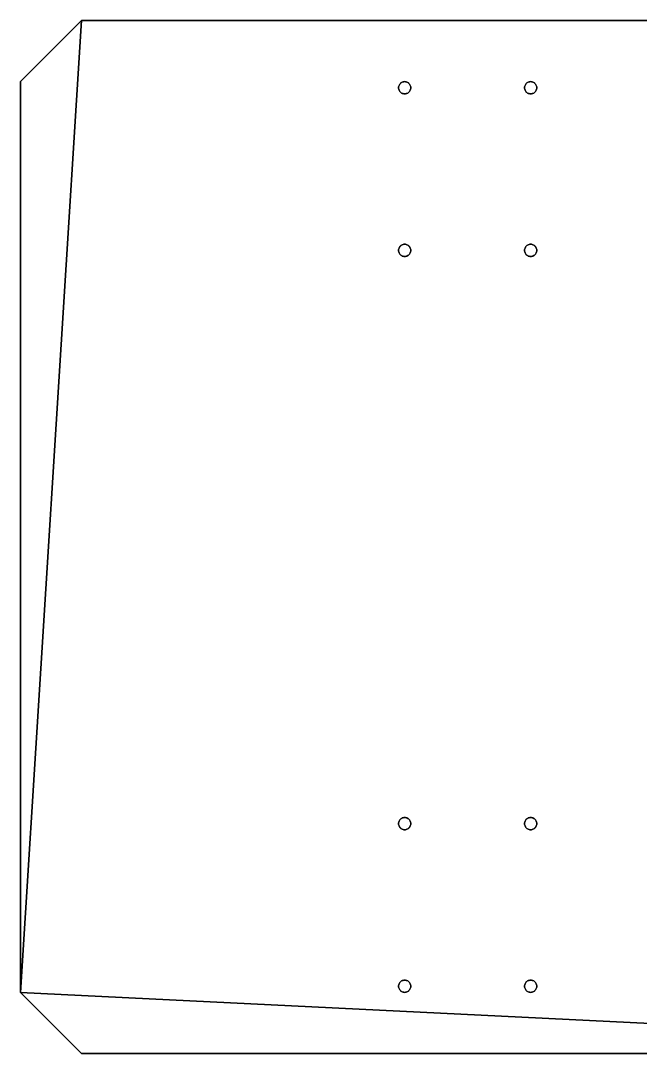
# Model space of a CAD drawing. Header units: millimetres. Extents: x 0 to 305, y 0 to 254.
# Drawn here: x 0 to 152.5, y 0 to 254 of the extents above; entities that cross this region are included whole.
import ezdxf

# ---------------------------------------------------------------- set-up
doc = ezdxf.new("R2010")
doc.units = ezdxf.units.MM
doc.layers.add('BASE_PLATE', color=7, linetype='CONTINUOUS')

msp = doc.modelspace()

# ---------------------------------------------------------------- linework, layer by layer
at = {"layer": 'BASE_PLATE'}
for points in [[(15, 254, 6), (0, 239, 6), (0, 15, 6)], [(15, 254), (0, 15), (0, 239)], [(15, 254), (0, 239), (0, 239, 6)], [(15, 254), (0, 239, 6), (15, 254, 6)], [(305, 254), (15, 254), (15, 254, 6)], [(305, 254), (15, 254, 6), (305, 254, 6)], [(0, 239), (0, 15), (0, 15, 6)], [(0, 239), (0, 15, 6), (0, 239, 6)], [(93.5869, 238.69), (93.75, 238.799), (93.75, 238.799, 6)], [(93.5869, 238.69), (93.75, 238.799, 6), (93.5869, 238.69, 6)], [(93.75, 238.799), (93.926, 238.8858), (93.926, 238.8858, 6)], [(93.75, 238.799), (93.926, 238.8858, 6), (93.75, 238.799, 6)], [(93.926, 238.8858), (94.1118, 238.9489), (94.1118, 238.9489, 6)], [(93.926, 238.8858), (94.1118, 238.9489, 6), (93.926, 238.8858, 6)], [(94.1118, 238.9489), (94.3042, 238.9872), (94.3042, 238.9872, 6)], [(94.1118, 238.9489), (94.3042, 238.9872, 6), (94.1118, 238.9489, 6)], [(94.3042, 238.9872), (94.5, 239), (94.5, 239, 6)], [(94.3042, 238.9872), (94.5, 239, 6), (94.3042, 238.9872, 6)], [(94.5, 239), (94.6958, 238.9872), (94.6958, 238.9872, 6)], [(94.5, 239), (94.6958, 238.9872, 6), (94.5, 239, 6)], [(94.6958, 238.9872), (94.8882, 238.9489), (94.8882, 238.9489, 6)], [(94.6958, 238.9872), (94.8882, 238.9489, 6), (94.6958, 238.9872, 6)], [(94.8882, 238.9489), (95.074, 238.8858), (95.074, 238.8858, 6)], [(94.8882, 238.9489), (95.074, 238.8858, 6), (94.8882, 238.9489, 6)], [(95.074, 238.8858), (95.25, 238.799), (95.25, 238.799, 6)], [(95.074, 238.8858), (95.25, 238.799, 6), (95.074, 238.8858, 6)], [(95.25, 238.799), (95.4131, 238.69), (95.4131, 238.69, 6)], [(95.25, 238.799), (95.4131, 238.69, 6), (95.25, 238.799, 6)], [(124.5869, 238.69), (124.75, 238.799), (124.75, 238.799, 6)], [(124.5869, 238.69), (124.75, 238.799, 6), (124.5869, 238.69, 6)], [(124.75, 238.799), (124.926, 238.8858), (124.926, 238.8858, 6)], [(124.75, 238.799), (124.926, 238.8858, 6), (124.75, 238.799, 6)], [(124.926, 238.8858), (125.1118, 238.9489), (125.1118, 238.9489, 6)], [(124.926, 238.8858), (125.1118, 238.9489, 6), (124.926, 238.8858, 6)], [(125.1118, 238.9489), (125.3042, 238.9872), (125.3042, 238.9872, 6)], [(125.1118, 238.9489), (125.3042, 238.9872, 6), (125.1118, 238.9489, 6)], [(125.3042, 238.9872), (125.5, 239), (125.5, 239, 6)], [(125.3042, 238.9872), (125.5, 239, 6), (125.3042, 238.9872, 6)], [(125.5, 239), (125.6958, 238.9872), (125.6958, 238.9872, 6)], [(125.5, 239), (125.6958, 238.9872, 6), (125.5, 239, 6)], [(125.6958, 238.9872), (125.8882, 238.9489), (125.8882, 238.9489, 6)], [(125.6958, 238.9872), (125.8882, 238.9489, 6), (125.6958, 238.9872, 6)], [(125.8882, 238.9489), (126.074, 238.8858), (126.074, 238.8858, 6)], [(125.8882, 238.9489), (126.074, 238.8858, 6), (125.8882, 238.9489, 6)], [(126.074, 238.8858), (126.25, 238.799), (126.25, 238.799, 6)], [(126.074, 238.8858), (126.25, 238.799, 6), (126.074, 238.8858, 6)], [(126.25, 238.799), (126.4131, 238.69), (126.4131, 238.69, 6)], [(126.25, 238.799), (126.4131, 238.69, 6), (126.25, 238.799, 6)], [(93, 237.5), (93.0128, 237.6958), (93.0128, 237.6958, 6)], [(93, 237.5), (93.0128, 237.6958, 6), (93, 237.5, 6)], [(93.0128, 237.3042), (93, 237.5), (93, 237.5, 6)], [(93.0128, 237.3042), (93, 237.5, 6), (93.0128, 237.3042, 6)], [(93.0128, 237.6958), (93.0511, 237.8882), (93.0511, 237.8882, 6)], [(93.0128, 237.6958), (93.0511, 237.8882, 6), (93.0128, 237.6958, 6)], [(93.0511, 237.1118), (93.0128, 237.3042), (93.0128, 237.3042, 6)], [(93.0511, 237.1118), (93.0128, 237.3042, 6), (93.0511, 237.1118, 6)], [(93.0511, 237.8882), (93.1142, 238.074), (93.1142, 238.074, 6)], [(93.0511, 237.8882), (93.1142, 238.074, 6), (93.0511, 237.8882, 6)], [(93.1142, 236.926), (93.0511, 237.1118), (93.0511, 237.1118, 6)], [(93.1142, 236.926), (93.0511, 237.1118, 6), (93.1142, 236.926, 6)], [(93.1142, 238.074), (93.201, 238.25), (93.201, 238.25, 6)], [(93.1142, 238.074), (93.201, 238.25, 6), (93.1142, 238.074, 6)], [(93.201, 236.75), (93.1142, 236.926), (93.1142, 236.926, 6)], [(93.201, 236.75), (93.1142, 236.926, 6), (93.201, 236.75, 6)], [(93.201, 238.25), (93.31, 238.4131), (93.31, 238.4131, 6)], [(93.201, 238.25), (93.31, 238.4131, 6), (93.201, 238.25, 6)], [(93.31, 236.5869), (93.201, 236.75), (93.201, 236.75, 6)], [(93.31, 236.5869), (93.201, 236.75, 6), (93.31, 236.5869, 6)], [(93.31, 238.4131), (93.4393, 238.5607), (93.4393, 238.5607, 6)], [(93.31, 238.4131), (93.4393, 238.5607, 6), (93.31, 238.4131, 6)], [(93.4393, 236.4393), (93.31, 236.5869), (93.31, 236.5869, 6)], [(93.4393, 236.4393), (93.31, 236.5869, 6), (93.4393, 236.4393, 6)], [(93.4393, 238.5607), (93.5869, 238.69), (93.5869, 238.69, 6)], [(93.4393, 238.5607), (93.5869, 238.69, 6), (93.4393, 238.5607, 6)], [(93.5869, 236.31), (93.4393, 236.4393), (93.4393, 236.4393, 6)], [(93.5869, 236.31), (93.4393, 236.4393, 6), (93.5869, 236.31, 6)], [(93.75, 236.201), (93.5869, 236.31), (93.5869, 236.31, 6)], [(93.75, 236.201), (93.5869, 236.31, 6), (93.75, 236.201, 6)], [(95.4131, 236.31), (95.25, 236.201), (95.25, 236.201, 6)], [(95.4131, 236.31), (95.25, 236.201, 6), (95.4131, 236.31, 6)], [(95.4131, 238.69), (95.5607, 238.5607), (95.5607, 238.5607, 6)], [(95.4131, 238.69), (95.5607, 238.5607, 6), (95.4131, 238.69, 6)], [(95.5607, 236.4393), (95.4131, 236.31), (95.4131, 236.31, 6)], [(95.5607, 236.4393), (95.4131, 236.31, 6), (95.5607, 236.4393, 6)], [(95.5607, 238.5607), (95.69, 238.4131), (95.69, 238.4131, 6)], [(95.5607, 238.5607), (95.69, 238.4131, 6), (95.5607, 238.5607, 6)], [(95.69, 236.5869), (95.5607, 236.4393), (95.5607, 236.4393, 6)], [(95.69, 236.5869), (95.5607, 236.4393, 6), (95.69, 236.5869, 6)], [(95.69, 238.4131), (95.799, 238.25), (95.799, 238.25, 6)], [(95.69, 238.4131), (95.799, 238.25, 6), (95.69, 238.4131, 6)], [(95.799, 236.75), (95.69, 236.5869), (95.69, 236.5869, 6)], [(95.799, 236.75), (95.69, 236.5869, 6), (95.799, 236.75, 6)], [(95.799, 238.25), (95.8858, 238.074), (95.8858, 238.074, 6)], [(95.799, 238.25), (95.8858, 238.074, 6), (95.799, 238.25, 6)], [(95.8858, 236.926), (95.799, 236.75), (95.799, 236.75, 6)], [(95.8858, 236.926), (95.799, 236.75, 6), (95.8858, 236.926, 6)], [(95.8858, 238.074), (95.9489, 237.8882), (95.9489, 237.8882, 6)], [(95.8858, 238.074), (95.9489, 237.8882, 6), (95.8858, 238.074, 6)], [(95.9489, 237.1118), (95.8858, 236.926), (95.8858, 236.926, 6)], [(95.9489, 237.1118), (95.8858, 236.926, 6), (95.9489, 237.1118, 6)], [(95.9489, 237.8882), (95.9872, 237.6958), (95.9872, 237.6958, 6)], [(95.9489, 237.8882), (95.9872, 237.6958, 6), (95.9489, 237.8882, 6)], [(95.9872, 237.3042), (95.9489, 237.1118), (95.9489, 237.1118, 6)], [(95.9872, 237.3042), (95.9489, 237.1118, 6), (95.9872, 237.3042, 6)], [(95.9872, 237.6958), (96, 237.5), (96, 237.5, 6)], [(95.9872, 237.6958), (96, 237.5, 6), (95.9872, 237.6958, 6)], [(96, 237.5), (95.9872, 237.3042), (95.9872, 237.3042, 6)], [(96, 237.5), (95.9872, 237.3042, 6), (96, 237.5, 6)], [(124, 237.5), (124.0128, 237.6958), (124.0128, 237.6958, 6)], [(124, 237.5), (124.0128, 237.6958, 6), (124, 237.5, 6)], [(124.0128, 237.3042), (124, 237.5), (124, 237.5, 6)], [(124.0128, 237.3042), (124, 237.5, 6), (124.0128, 237.3042, 6)], [(124.0128, 237.6958), (124.0511, 237.8882), (124.0511, 237.8882, 6)], [(124.0128, 237.6958), (124.0511, 237.8882, 6), (124.0128, 237.6958, 6)], [(124.0511, 237.1118), (124.0128, 237.3042), (124.0128, 237.3042, 6)], [(124.0511, 237.1118), (124.0128, 237.3042, 6), (124.0511, 237.1118, 6)], [(124.0511, 237.8882), (124.1142, 238.074), (124.1142, 238.074, 6)], [(124.0511, 237.8882), (124.1142, 238.074, 6), (124.0511, 237.8882, 6)], [(124.1142, 236.926), (124.0511, 237.1118), (124.0511, 237.1118, 6)], [(124.1142, 236.926), (124.0511, 237.1118, 6), (124.1142, 236.926, 6)], [(124.1142, 238.074), (124.201, 238.25), (124.201, 238.25, 6)], [(124.1142, 238.074), (124.201, 238.25, 6), (124.1142, 238.074, 6)], [(124.201, 236.75), (124.1142, 236.926), (124.1142, 236.926, 6)], [(124.201, 236.75), (124.1142, 236.926, 6), (124.201, 236.75, 6)], [(124.201, 238.25), (124.31, 238.4131), (124.31, 238.4131, 6)], [(124.201, 238.25), (124.31, 238.4131, 6), (124.201, 238.25, 6)], [(124.31, 236.5869), (124.201, 236.75), (124.201, 236.75, 6)], [(124.31, 236.5869), (124.201, 236.75, 6), (124.31, 236.5869, 6)], [(124.31, 238.4131), (124.4393, 238.5607), (124.4393, 238.5607, 6)], [(124.31, 238.4131), (124.4393, 238.5607, 6), (124.31, 238.4131, 6)], [(124.4393, 236.4393), (124.31, 236.5869), (124.31, 236.5869, 6)], [(124.4393, 236.4393), (124.31, 236.5869, 6), (124.4393, 236.4393, 6)], [(124.4393, 238.5607), (124.5869, 238.69), (124.5869, 238.69, 6)], [(124.4393, 238.5607), (124.5869, 238.69, 6), (124.4393, 238.5607, 6)], [(124.5869, 236.31), (124.4393, 236.4393), (124.4393, 236.4393, 6)], [(124.5869, 236.31), (124.4393, 236.4393, 6), (124.5869, 236.31, 6)], [(124.75, 236.201), (124.5869, 236.31), (124.5869, 236.31, 6)], [(124.75, 236.201), (124.5869, 236.31, 6), (124.75, 236.201, 6)], [(126.4131, 236.31), (126.25, 236.201), (126.25, 236.201, 6)], [(126.4131, 236.31), (126.25, 236.201, 6), (126.4131, 236.31, 6)], [(126.4131, 238.69), (126.5607, 238.5607), (126.5607, 238.5607, 6)], [(126.4131, 238.69), (126.5607, 238.5607, 6), (126.4131, 238.69, 6)], [(126.5607, 236.4393), (126.4131, 236.31), (126.4131, 236.31, 6)], [(126.5607, 236.4393), (126.4131, 236.31, 6), (126.5607, 236.4393, 6)], [(126.5607, 238.5607), (126.69, 238.4131), (126.69, 238.4131, 6)], [(126.5607, 238.5607), (126.69, 238.4131, 6), (126.5607, 238.5607, 6)], [(126.69, 236.5869), (126.5607, 236.4393), (126.5607, 236.4393, 6)], [(126.69, 236.5869), (126.5607, 236.4393, 6), (126.69, 236.5869, 6)], [(126.69, 238.4131), (126.799, 238.25), (126.799, 238.25, 6)], [(126.69, 238.4131), (126.799, 238.25, 6), (126.69, 238.4131, 6)], [(126.799, 236.75), (126.69, 236.5869), (126.69, 236.5869, 6)], [(126.799, 236.75), (126.69, 236.5869, 6), (126.799, 236.75, 6)], [(126.799, 238.25), (126.8858, 238.074), (126.8858, 238.074, 6)], [(126.799, 238.25), (126.8858, 238.074, 6), (126.799, 238.25, 6)], [(126.8858, 236.926), (126.799, 236.75), (126.799, 236.75, 6)], [(126.8858, 236.926), (126.799, 236.75, 6), (126.8858, 236.926, 6)], [(126.8858, 238.074), (126.9489, 237.8882), (126.9489, 237.8882, 6)], [(126.8858, 238.074), (126.9489, 237.8882, 6), (126.8858, 238.074, 6)], [(126.9489, 237.1118), (126.8858, 236.926), (126.8858, 236.926, 6)], [(126.9489, 237.1118), (126.8858, 236.926, 6), (126.9489, 237.1118, 6)], [(126.9489, 237.8882), (126.9872, 237.6958), (126.9872, 237.6958, 6)], [(126.9489, 237.8882), (126.9872, 237.6958, 6), (126.9489, 237.8882, 6)], [(126.9872, 237.3042), (126.9489, 237.1118), (126.9489, 237.1118, 6)], [(126.9872, 237.3042), (126.9489, 237.1118, 6), (126.9872, 237.3042, 6)], [(126.9872, 237.6958), (127, 237.5), (127, 237.5, 6)], [(126.9872, 237.6958), (127, 237.5, 6), (126.9872, 237.6958, 6)], [(127, 237.5), (126.9872, 237.3042), (126.9872, 237.3042, 6)], [(127, 237.5), (126.9872, 237.3042, 6), (127, 237.5, 6)], [(93.926, 236.1142), (93.75, 236.201), (93.75, 236.201, 6)], [(93.926, 236.1142), (93.75, 236.201, 6), (93.926, 236.1142, 6)], [(94.1118, 236.0511), (93.926, 236.1142), (93.926, 236.1142, 6)], [(94.1118, 236.0511), (93.926, 236.1142, 6), (94.1118, 236.0511, 6)], [(94.3042, 236.0128), (94.1118, 236.0511), (94.1118, 236.0511, 6)], [(94.3042, 236.0128), (94.1118, 236.0511, 6), (94.3042, 236.0128, 6)], [(94.5, 236), (94.3042, 236.0128), (94.3042, 236.0128, 6)], [(94.5, 236), (94.3042, 236.0128, 6), (94.5, 236, 6)], [(94.6958, 236.0128), (94.5, 236), (94.5, 236, 6)], [(94.6958, 236.0128), (94.5, 236, 6), (94.6958, 236.0128, 6)], [(94.8882, 236.0511), (94.6958, 236.0128), (94.6958, 236.0128, 6)], [(94.8882, 236.0511), (94.6958, 236.0128, 6), (94.8882, 236.0511, 6)], [(95.074, 236.1142), (94.8882, 236.0511), (94.8882, 236.0511, 6)], [(95.074, 236.1142), (94.8882, 236.0511, 6), (95.074, 236.1142, 6)], [(95.25, 236.201), (95.074, 236.1142), (95.074, 236.1142, 6)], [(95.25, 236.201), (95.074, 236.1142, 6), (95.25, 236.201, 6)], [(124.926, 236.1142), (124.75, 236.201), (124.75, 236.201, 6)], [(124.926, 236.1142), (124.75, 236.201, 6), (124.926, 236.1142, 6)], [(125.1118, 236.0511), (124.926, 236.1142), (124.926, 236.1142, 6)], [(125.1118, 236.0511), (124.926, 236.1142, 6), (125.1118, 236.0511, 6)], [(125.3042, 236.0128), (125.1118, 236.0511), (125.1118, 236.0511, 6)], [(125.3042, 236.0128), (125.1118, 236.0511, 6), (125.3042, 236.0128, 6)], [(125.5, 236), (125.3042, 236.0128), (125.3042, 236.0128, 6)], [(125.5, 236), (125.3042, 236.0128, 6), (125.5, 236, 6)], [(125.6958, 236.0128), (125.5, 236), (125.5, 236, 6)], [(125.6958, 236.0128), (125.5, 236, 6), (125.6958, 236.0128, 6)], [(125.8882, 236.0511), (125.6958, 236.0128), (125.6958, 236.0128, 6)], [(125.8882, 236.0511), (125.6958, 236.0128, 6), (125.8882, 236.0511, 6)], [(126.074, 236.1142), (125.8882, 236.0511), (125.8882, 236.0511, 6)], [(126.074, 236.1142), (125.8882, 236.0511, 6), (126.074, 236.1142, 6)], [(126.25, 236.201), (126.074, 236.1142), (126.074, 236.1142, 6)], [(126.25, 236.201), (126.074, 236.1142, 6), (126.25, 236.201, 6)], [(93.1142, 198.074), (93.201, 198.25), (93.201, 198.25, 6)], [(93.1142, 198.074), (93.201, 198.25, 6), (93.1142, 198.074, 6)], [(93.201, 198.25), (93.31, 198.4131), (93.31, 198.4131, 6)], [(93.201, 198.25), (93.31, 198.4131, 6), (93.201, 198.25, 6)], [(93.31, 198.4131), (93.4393, 198.5607), (93.4393, 198.5607, 6)], [(93.31, 198.4131), (93.4393, 198.5607, 6), (93.31, 198.4131, 6)], [(93.4393, 198.5607), (93.5869, 198.69), (93.5869, 198.69, 6)], [(93.4393, 198.5607), (93.5869, 198.69, 6), (93.4393, 198.5607, 6)], [(93.5869, 198.69), (93.75, 198.799), (93.75, 198.799, 6)], [(93.5869, 198.69), (93.75, 198.799, 6), (93.5869, 198.69, 6)], [(93.75, 198.799), (93.926, 198.8858), (93.926, 198.8858, 6)], [(93.75, 198.799), (93.926, 198.8858, 6), (93.75, 198.799, 6)], [(93.926, 198.8858), (94.1118, 198.9489), (94.1118, 198.9489, 6)], [(93.926, 198.8858), (94.1118, 198.9489, 6), (93.926, 198.8858, 6)], [(94.1118, 198.9489), (94.3042, 198.9872), (94.3042, 198.9872, 6)], [(94.1118, 198.9489), (94.3042, 198.9872, 6), (94.1118, 198.9489, 6)], [(94.3042, 198.9872), (94.5, 199), (94.5, 199, 6)], [(94.3042, 198.9872), (94.5, 199, 6), (94.3042, 198.9872, 6)], [(94.5, 199), (94.6958, 198.9872), (94.6958, 198.9872, 6)], [(94.5, 199), (94.6958, 198.9872, 6), (94.5, 199, 6)], [(94.6958, 198.9872), (94.8882, 198.9489), (94.8882, 198.9489, 6)], [(94.6958, 198.9872), (94.8882, 198.9489, 6), (94.6958, 198.9872, 6)], [(94.8882, 198.9489), (95.074, 198.8858), (95.074, 198.8858, 6)], [(94.8882, 198.9489), (95.074, 198.8858, 6), (94.8882, 198.9489, 6)], [(95.074, 198.8858), (95.25, 198.799), (95.25, 198.799, 6)], [(95.074, 198.8858), (95.25, 198.799, 6), (95.074, 198.8858, 6)], [(95.25, 198.799), (95.4131, 198.69), (95.4131, 198.69, 6)], [(95.25, 198.799), (95.4131, 198.69, 6), (95.25, 198.799, 6)], [(95.4131, 198.69), (95.5607, 198.5607), (95.5607, 198.5607, 6)], [(95.4131, 198.69), (95.5607, 198.5607, 6), (95.4131, 198.69, 6)], [(95.5607, 198.5607), (95.69, 198.4131), (95.69, 198.4131, 6)], [(95.5607, 198.5607), (95.69, 198.4131, 6), (95.5607, 198.5607, 6)], [(95.69, 198.4131), (95.799, 198.25), (95.799, 198.25, 6)], [(95.69, 198.4131), (95.799, 198.25, 6), (95.69, 198.4131, 6)], [(95.799, 198.25), (95.8858, 198.074), (95.8858, 198.074, 6)], [(95.799, 198.25), (95.8858, 198.074, 6), (95.799, 198.25, 6)], [(124.1142, 198.074), (124.201, 198.25), (124.201, 198.25, 6)], [(124.1142, 198.074), (124.201, 198.25, 6), (124.1142, 198.074, 6)], [(124.201, 198.25), (124.31, 198.4131), (124.31, 198.4131, 6)], [(124.201, 198.25), (124.31, 198.4131, 6), (124.201, 198.25, 6)], [(124.31, 198.4131), (124.4393, 198.5607), (124.4393, 198.5607, 6)], [(124.31, 198.4131), (124.4393, 198.5607, 6), (124.31, 198.4131, 6)], [(124.4393, 198.5607), (124.5869, 198.69), (124.5869, 198.69, 6)], [(124.4393, 198.5607), (124.5869, 198.69, 6), (124.4393, 198.5607, 6)], [(124.5869, 198.69), (124.75, 198.799), (124.75, 198.799, 6)], [(124.5869, 198.69), (124.75, 198.799, 6), (124.5869, 198.69, 6)], [(124.75, 198.799), (124.926, 198.8858), (124.926, 198.8858, 6)], [(124.75, 198.799), (124.926, 198.8858, 6), (124.75, 198.799, 6)], [(124.926, 198.8858), (125.1118, 198.9489), (125.1118, 198.9489, 6)], [(124.926, 198.8858), (125.1118, 198.9489, 6), (124.926, 198.8858, 6)], [(125.1118, 198.9489), (125.3042, 198.9872), (125.3042, 198.9872, 6)], [(125.1118, 198.9489), (125.3042, 198.9872, 6), (125.1118, 198.9489, 6)], [(125.3042, 198.9872), (125.5, 199), (125.5, 199, 6)], [(125.3042, 198.9872), (125.5, 199, 6), (125.3042, 198.9872, 6)], [(125.5, 199), (125.6958, 198.9872), (125.6958, 198.9872, 6)], [(125.5, 199), (125.6958, 198.9872, 6), (125.5, 199, 6)], [(125.6958, 198.9872), (125.8882, 198.9489), (125.8882, 198.9489, 6)], [(125.6958, 198.9872), (125.8882, 198.9489, 6), (125.6958, 198.9872, 6)], [(125.8882, 198.9489), (126.074, 198.8858), (126.074, 198.8858, 6)], [(125.8882, 198.9489), (126.074, 198.8858, 6), (125.8882, 198.9489, 6)], [(126.074, 198.8858), (126.25, 198.799), (126.25, 198.799, 6)], [(126.074, 198.8858), (126.25, 198.799, 6), (126.074, 198.8858, 6)], [(126.25, 198.799), (126.4131, 198.69), (126.4131, 198.69, 6)], [(126.25, 198.799), (126.4131, 198.69, 6), (126.25, 198.799, 6)], [(126.4131, 198.69), (126.5607, 198.5607), (126.5607, 198.5607, 6)], [(126.4131, 198.69), (126.5607, 198.5607, 6), (126.4131, 198.69, 6)], [(126.5607, 198.5607), (126.69, 198.4131), (126.69, 198.4131, 6)], [(126.5607, 198.5607), (126.69, 198.4131, 6), (126.5607, 198.5607, 6)], [(126.69, 198.4131), (126.799, 198.25), (126.799, 198.25, 6)], [(126.69, 198.4131), (126.799, 198.25, 6), (126.69, 198.4131, 6)], [(126.799, 198.25), (126.8858, 198.074), (126.8858, 198.074, 6)], [(126.799, 198.25), (126.8858, 198.074, 6), (126.799, 198.25, 6)], [(93, 197.5), (93.0128, 197.6958), (93.0128, 197.6958, 6)], [(93, 197.5), (93.0128, 197.6958, 6), (93, 197.5, 6)], [(93.0128, 197.3042), (93, 197.5), (93, 197.5, 6)], [(93.0128, 197.3042), (93, 197.5, 6), (93.0128, 197.3042, 6)], [(93.0128, 197.6958), (93.0511, 197.8882), (93.0511, 197.8882, 6)], [(93.0128, 197.6958), (93.0511, 197.8882, 6), (93.0128, 197.6958, 6)], [(93.0511, 197.1118), (93.0128, 197.3042), (93.0128, 197.3042, 6)], [(93.0511, 197.1118), (93.0128, 197.3042, 6), (93.0511, 197.1118, 6)], [(93.0511, 197.8882), (93.1142, 198.074), (93.1142, 198.074, 6)], [(93.0511, 197.8882), (93.1142, 198.074, 6), (93.0511, 197.8882, 6)], [(93.1142, 196.926), (93.0511, 197.1118), (93.0511, 197.1118, 6)], [(93.1142, 196.926), (93.0511, 197.1118, 6), (93.1142, 196.926, 6)], [(93.201, 196.75), (93.1142, 196.926), (93.1142, 196.926, 6)], [(93.201, 196.75), (93.1142, 196.926, 6), (93.201, 196.75, 6)], [(93.31, 196.5869), (93.201, 196.75), (93.201, 196.75, 6)], [(93.31, 196.5869), (93.201, 196.75, 6), (93.31, 196.5869, 6)], [(93.4393, 196.4393), (93.31, 196.5869), (93.31, 196.5869, 6)], [(93.4393, 196.4393), (93.31, 196.5869, 6), (93.4393, 196.4393, 6)], [(93.5869, 196.31), (93.4393, 196.4393), (93.4393, 196.4393, 6)], [(93.5869, 196.31), (93.4393, 196.4393, 6), (93.5869, 196.31, 6)], [(93.75, 196.201), (93.5869, 196.31), (93.5869, 196.31, 6)], [(93.75, 196.201), (93.5869, 196.31, 6), (93.75, 196.201, 6)], [(93.926, 196.1142), (93.75, 196.201), (93.75, 196.201, 6)], [(93.926, 196.1142), (93.75, 196.201, 6), (93.926, 196.1142, 6)], [(94.1118, 196.0511), (93.926, 196.1142), (93.926, 196.1142, 6)], [(94.1118, 196.0511), (93.926, 196.1142, 6), (94.1118, 196.0511, 6)], [(94.3042, 196.0128), (94.1118, 196.0511), (94.1118, 196.0511, 6)], [(94.3042, 196.0128), (94.1118, 196.0511, 6), (94.3042, 196.0128, 6)], [(94.5, 196), (94.3042, 196.0128), (94.3042, 196.0128, 6)], [(94.5, 196), (94.3042, 196.0128, 6), (94.5, 196, 6)], [(94.6958, 196.0128), (94.5, 196), (94.5, 196, 6)], [(94.6958, 196.0128), (94.5, 196, 6), (94.6958, 196.0128, 6)], [(94.8882, 196.0511), (94.6958, 196.0128), (94.6958, 196.0128, 6)], [(94.8882, 196.0511), (94.6958, 196.0128, 6), (94.8882, 196.0511, 6)], [(95.074, 196.1142), (94.8882, 196.0511), (94.8882, 196.0511, 6)], [(95.074, 196.1142), (94.8882, 196.0511, 6), (95.074, 196.1142, 6)], [(95.25, 196.201), (95.074, 196.1142), (95.074, 196.1142, 6)], [(95.25, 196.201), (95.074, 196.1142, 6), (95.25, 196.201, 6)], [(95.4131, 196.31), (95.25, 196.201), (95.25, 196.201, 6)], [(95.4131, 196.31), (95.25, 196.201, 6), (95.4131, 196.31, 6)], [(95.5607, 196.4393), (95.4131, 196.31), (95.4131, 196.31, 6)], [(95.5607, 196.4393), (95.4131, 196.31, 6), (95.5607, 196.4393, 6)], [(95.69, 196.5869), (95.5607, 196.4393), (95.5607, 196.4393, 6)], [(95.69, 196.5869), (95.5607, 196.4393, 6), (95.69, 196.5869, 6)], [(95.799, 196.75), (95.69, 196.5869), (95.69, 196.5869, 6)], [(95.799, 196.75), (95.69, 196.5869, 6), (95.799, 196.75, 6)], [(95.8858, 196.926), (95.799, 196.75), (95.799, 196.75, 6)], [(95.8858, 196.926), (95.799, 196.75, 6), (95.8858, 196.926, 6)], [(95.8858, 198.074), (95.9489, 197.8882), (95.9489, 197.8882, 6)], [(95.8858, 198.074), (95.9489, 197.8882, 6), (95.8858, 198.074, 6)], [(95.9489, 197.1118), (95.8858, 196.926), (95.8858, 196.926, 6)], [(95.9489, 197.1118), (95.8858, 196.926, 6), (95.9489, 197.1118, 6)], [(95.9489, 197.8882), (95.9872, 197.6958), (95.9872, 197.6958, 6)], [(95.9489, 197.8882), (95.9872, 197.6958, 6), (95.9489, 197.8882, 6)], [(95.9872, 197.3042), (95.9489, 197.1118), (95.9489, 197.1118, 6)], [(95.9872, 197.3042), (95.9489, 197.1118, 6), (95.9872, 197.3042, 6)], [(95.9872, 197.6958), (96, 197.5), (96, 197.5, 6)], [(95.9872, 197.6958), (96, 197.5, 6), (95.9872, 197.6958, 6)], [(96, 197.5), (95.9872, 197.3042), (95.9872, 197.3042, 6)], [(96, 197.5), (95.9872, 197.3042, 6), (96, 197.5, 6)], [(124, 197.5), (124.0128, 197.6958), (124.0128, 197.6958, 6)], [(124, 197.5), (124.0128, 197.6958, 6), (124, 197.5, 6)], [(124.0128, 197.3042), (124, 197.5), (124, 197.5, 6)], [(124.0128, 197.3042), (124, 197.5, 6), (124.0128, 197.3042, 6)], [(124.0128, 197.6958), (124.0511, 197.8882), (124.0511, 197.8882, 6)], [(124.0128, 197.6958), (124.0511, 197.8882, 6), (124.0128, 197.6958, 6)], [(124.0511, 197.1118), (124.0128, 197.3042), (124.0128, 197.3042, 6)], [(124.0511, 197.1118), (124.0128, 197.3042, 6), (124.0511, 197.1118, 6)], [(124.0511, 197.8882), (124.1142, 198.074), (124.1142, 198.074, 6)], [(124.0511, 197.8882), (124.1142, 198.074, 6), (124.0511, 197.8882, 6)], [(124.1142, 196.926), (124.0511, 197.1118), (124.0511, 197.1118, 6)], [(124.1142, 196.926), (124.0511, 197.1118, 6), (124.1142, 196.926, 6)], [(124.201, 196.75), (124.1142, 196.926), (124.1142, 196.926, 6)], [(124.201, 196.75), (124.1142, 196.926, 6), (124.201, 196.75, 6)], [(124.31, 196.5869), (124.201, 196.75), (124.201, 196.75, 6)], [(124.31, 196.5869), (124.201, 196.75, 6), (124.31, 196.5869, 6)], [(124.4393, 196.4393), (124.31, 196.5869), (124.31, 196.5869, 6)], [(124.4393, 196.4393), (124.31, 196.5869, 6), (124.4393, 196.4393, 6)], [(124.5869, 196.31), (124.4393, 196.4393), (124.4393, 196.4393, 6)], [(124.5869, 196.31), (124.4393, 196.4393, 6), (124.5869, 196.31, 6)], [(124.75, 196.201), (124.5869, 196.31), (124.5869, 196.31, 6)], [(124.75, 196.201), (124.5869, 196.31, 6), (124.75, 196.201, 6)], [(124.926, 196.1142), (124.75, 196.201), (124.75, 196.201, 6)], [(124.926, 196.1142), (124.75, 196.201, 6), (124.926, 196.1142, 6)], [(125.1118, 196.0511), (124.926, 196.1142), (124.926, 196.1142, 6)], [(125.1118, 196.0511), (124.926, 196.1142, 6), (125.1118, 196.0511, 6)], [(125.3042, 196.0128), (125.1118, 196.0511), (125.1118, 196.0511, 6)], [(125.3042, 196.0128), (125.1118, 196.0511, 6), (125.3042, 196.0128, 6)], [(125.5, 196), (125.3042, 196.0128), (125.3042, 196.0128, 6)], [(125.5, 196), (125.3042, 196.0128, 6), (125.5, 196, 6)], [(125.6958, 196.0128), (125.5, 196), (125.5, 196, 6)], [(125.6958, 196.0128), (125.5, 196, 6), (125.6958, 196.0128, 6)], [(125.8882, 196.0511), (125.6958, 196.0128), (125.6958, 196.0128, 6)], [(125.8882, 196.0511), (125.6958, 196.0128, 6), (125.8882, 196.0511, 6)], [(126.074, 196.1142), (125.8882, 196.0511), (125.8882, 196.0511, 6)], [(126.074, 196.1142), (125.8882, 196.0511, 6), (126.074, 196.1142, 6)], [(126.25, 196.201), (126.074, 196.1142), (126.074, 196.1142, 6)], [(126.25, 196.201), (126.074, 196.1142, 6), (126.25, 196.201, 6)], [(126.4131, 196.31), (126.25, 196.201), (126.25, 196.201, 6)], [(126.4131, 196.31), (126.25, 196.201, 6), (126.4131, 196.31, 6)], [(126.5607, 196.4393), (126.4131, 196.31), (126.4131, 196.31, 6)], [(126.5607, 196.4393), (126.4131, 196.31, 6), (126.5607, 196.4393, 6)], [(126.69, 196.5869), (126.5607, 196.4393), (126.5607, 196.4393, 6)], [(126.69, 196.5869), (126.5607, 196.4393, 6), (126.69, 196.5869, 6)], [(126.799, 196.75), (126.69, 196.5869), (126.69, 196.5869, 6)], [(126.799, 196.75), (126.69, 196.5869, 6), (126.799, 196.75, 6)], [(126.8858, 196.926), (126.799, 196.75), (126.799, 196.75, 6)], [(126.8858, 196.926), (126.799, 196.75, 6), (126.8858, 196.926, 6)], [(126.8858, 198.074), (126.9489, 197.8882), (126.9489, 197.8882, 6)], [(126.8858, 198.074), (126.9489, 197.8882, 6), (126.8858, 198.074, 6)], [(126.9489, 197.1118), (126.8858, 196.926), (126.8858, 196.926, 6)], [(126.9489, 197.1118), (126.8858, 196.926, 6), (126.9489, 197.1118, 6)], [(126.9489, 197.8882), (126.9872, 197.6958), (126.9872, 197.6958, 6)], [(126.9489, 197.8882), (126.9872, 197.6958, 6), (126.9489, 197.8882, 6)], [(126.9872, 197.3042), (126.9489, 197.1118), (126.9489, 197.1118, 6)], [(126.9872, 197.3042), (126.9489, 197.1118, 6), (126.9872, 197.3042, 6)], [(126.9872, 197.6958), (127, 197.5), (127, 197.5, 6)], [(126.9872, 197.6958), (127, 197.5, 6), (126.9872, 197.6958, 6)], [(127, 197.5), (126.9872, 197.3042), (126.9872, 197.3042, 6)], [(127, 197.5), (126.9872, 197.3042, 6), (127, 197.5, 6)], [(93, 56.5), (93.0128, 56.6958), (93.0128, 56.6958, 6)], [(93, 56.5), (93.0128, 56.6958, 6), (93, 56.5, 6)], [(93.0128, 56.3042), (93, 56.5), (93, 56.5, 6)], [(93.0128, 56.3042), (93, 56.5, 6), (93.0128, 56.3042, 6)], [(93.0128, 56.6958), (93.0511, 56.8882), (93.0511, 56.8882, 6)], [(93.0128, 56.6958), (93.0511, 56.8882, 6), (93.0128, 56.6958, 6)], [(93.0511, 56.1118), (93.0128, 56.3042), (93.0128, 56.3042, 6)], [(93.0511, 56.1118), (93.0128, 56.3042, 6), (93.0511, 56.1118, 6)], [(93.0511, 56.8882), (93.1142, 57.074), (93.1142, 57.074, 6)], [(93.0511, 56.8882), (93.1142, 57.074, 6), (93.0511, 56.8882, 6)], [(93.1142, 55.926), (93.0511, 56.1118), (93.0511, 56.1118, 6)], [(93.1142, 55.926), (93.0511, 56.1118, 6), (93.1142, 55.926, 6)], [(93.1142, 57.074), (93.201, 57.25), (93.201, 57.25, 6)], [(93.1142, 57.074), (93.201, 57.25, 6), (93.1142, 57.074, 6)], [(93.201, 55.75), (93.1142, 55.926), (93.1142, 55.926, 6)], [(93.201, 55.75), (93.1142, 55.926, 6), (93.201, 55.75, 6)], [(93.201, 57.25), (93.31, 57.4131), (93.31, 57.4131, 6)], [(93.201, 57.25), (93.31, 57.4131, 6), (93.201, 57.25, 6)], [(93.31, 57.4131), (93.4393, 57.5607), (93.4393, 57.5607, 6)], [(93.31, 57.4131), (93.4393, 57.5607, 6), (93.31, 57.4131, 6)], [(93.4393, 57.5607), (93.5869, 57.69), (93.5869, 57.69, 6)], [(93.4393, 57.5607), (93.5869, 57.69, 6), (93.4393, 57.5607, 6)], [(93.5869, 57.69), (93.75, 57.799), (93.75, 57.799, 6)], [(93.5869, 57.69), (93.75, 57.799, 6), (93.5869, 57.69, 6)], [(93.75, 57.799), (93.926, 57.8858), (93.926, 57.8858, 6)], [(93.75, 57.799), (93.926, 57.8858, 6), (93.75, 57.799, 6)], [(93.926, 57.8858), (94.1118, 57.9489), (94.1118, 57.9489, 6)], [(93.926, 57.8858), (94.1118, 57.9489, 6), (93.926, 57.8858, 6)], [(94.1118, 57.9489), (94.3042, 57.9872), (94.3042, 57.9872, 6)], [(94.1118, 57.9489), (94.3042, 57.9872, 6), (94.1118, 57.9489, 6)], [(94.3042, 57.9872), (94.5, 58), (94.5, 58, 6)], [(94.3042, 57.9872), (94.5, 58, 6), (94.3042, 57.9872, 6)], [(94.5, 58), (94.6958, 57.9872), (94.6958, 57.9872, 6)], [(94.5, 58), (94.6958, 57.9872, 6), (94.5, 58, 6)], [(94.6958, 57.9872), (94.8882, 57.9489), (94.8882, 57.9489, 6)], [(94.6958, 57.9872), (94.8882, 57.9489, 6), (94.6958, 57.9872, 6)], [(94.8882, 57.9489), (95.074, 57.8858), (95.074, 57.8858, 6)], [(94.8882, 57.9489), (95.074, 57.8858, 6), (94.8882, 57.9489, 6)], [(95.074, 57.8858), (95.25, 57.799), (95.25, 57.799, 6)], [(95.074, 57.8858), (95.25, 57.799, 6), (95.074, 57.8858, 6)], [(95.25, 57.799), (95.4131, 57.69), (95.4131, 57.69, 6)], [(95.25, 57.799), (95.4131, 57.69, 6), (95.25, 57.799, 6)], [(95.4131, 57.69), (95.5607, 57.5607), (95.5607, 57.5607, 6)], [(95.4131, 57.69), (95.5607, 57.5607, 6), (95.4131, 57.69, 6)], [(95.5607, 57.5607), (95.69, 57.4131), (95.69, 57.4131, 6)], [(95.5607, 57.5607), (95.69, 57.4131, 6), (95.5607, 57.5607, 6)], [(95.69, 57.4131), (95.799, 57.25), (95.799, 57.25, 6)], [(95.69, 57.4131), (95.799, 57.25, 6), (95.69, 57.4131, 6)], [(95.799, 57.25), (95.8858, 57.074), (95.8858, 57.074, 6)], [(95.799, 57.25), (95.8858, 57.074, 6), (95.799, 57.25, 6)], [(95.8858, 55.926), (95.799, 55.75), (95.799, 55.75, 6)], [(95.8858, 55.926), (95.799, 55.75, 6), (95.8858, 55.926, 6)], [(95.8858, 57.074), (95.9489, 56.8882), (95.9489, 56.8882, 6)], [(95.8858, 57.074), (95.9489, 56.8882, 6), (95.8858, 57.074, 6)], [(95.9489, 56.1118), (95.8858, 55.926), (95.8858, 55.926, 6)], [(95.9489, 56.1118), (95.8858, 55.926, 6), (95.9489, 56.1118, 6)], [(95.9489, 56.8882), (95.9872, 56.6958), (95.9872, 56.6958, 6)], [(95.9489, 56.8882), (95.9872, 56.6958, 6), (95.9489, 56.8882, 6)], [(95.9872, 56.3042), (95.9489, 56.1118), (95.9489, 56.1118, 6)], [(95.9872, 56.3042), (95.9489, 56.1118, 6), (95.9872, 56.3042, 6)], [(95.9872, 56.6958), (96, 56.5), (96, 56.5, 6)], [(95.9872, 56.6958), (96, 56.5, 6), (95.9872, 56.6958, 6)], [(96, 56.5), (95.9872, 56.3042), (95.9872, 56.3042, 6)], [(96, 56.5), (95.9872, 56.3042, 6), (96, 56.5, 6)], [(124, 56.5), (124.0128, 56.6958), (124.0128, 56.6958, 6)], [(124, 56.5), (124.0128, 56.6958, 6), (124, 56.5, 6)], [(124.0128, 56.3042), (124, 56.5), (124, 56.5, 6)], [(124.0128, 56.3042), (124, 56.5, 6), (124.0128, 56.3042, 6)], [(124.0128, 56.6958), (124.0511, 56.8882), (124.0511, 56.8882, 6)], [(124.0128, 56.6958), (124.0511, 56.8882, 6), (124.0128, 56.6958, 6)], [(124.0511, 56.1118), (124.0128, 56.3042), (124.0128, 56.3042, 6)], [(124.0511, 56.1118), (124.0128, 56.3042, 6), (124.0511, 56.1118, 6)], [(124.0511, 56.8882), (124.1142, 57.074), (124.1142, 57.074, 6)], [(124.0511, 56.8882), (124.1142, 57.074, 6), (124.0511, 56.8882, 6)], [(124.1142, 55.926), (124.0511, 56.1118), (124.0511, 56.1118, 6)], [(124.1142, 55.926), (124.0511, 56.1118, 6), (124.1142, 55.926, 6)], [(124.1142, 57.074), (124.201, 57.25), (124.201, 57.25, 6)], [(124.1142, 57.074), (124.201, 57.25, 6), (124.1142, 57.074, 6)], [(124.201, 55.75), (124.1142, 55.926), (124.1142, 55.926, 6)], [(124.201, 55.75), (124.1142, 55.926, 6), (124.201, 55.75, 6)], [(124.201, 57.25), (124.31, 57.4131), (124.31, 57.4131, 6)], [(124.201, 57.25), (124.31, 57.4131, 6), (124.201, 57.25, 6)], [(124.31, 57.4131), (124.4393, 57.5607), (124.4393, 57.5607, 6)], [(124.31, 57.4131), (124.4393, 57.5607, 6), (124.31, 57.4131, 6)], [(124.4393, 57.5607), (124.5869, 57.69), (124.5869, 57.69, 6)], [(124.4393, 57.5607), (124.5869, 57.69, 6), (124.4393, 57.5607, 6)], [(124.5869, 57.69), (124.75, 57.799), (124.75, 57.799, 6)], [(124.5869, 57.69), (124.75, 57.799, 6), (124.5869, 57.69, 6)], [(124.75, 57.799), (124.926, 57.8858), (124.926, 57.8858, 6)], [(124.75, 57.799), (124.926, 57.8858, 6), (124.75, 57.799, 6)], [(124.926, 57.8858), (125.1118, 57.9489), (125.1118, 57.9489, 6)], [(124.926, 57.8858), (125.1118, 57.9489, 6), (124.926, 57.8858, 6)], [(125.1118, 57.9489), (125.3042, 57.9872), (125.3042, 57.9872, 6)], [(125.1118, 57.9489), (125.3042, 57.9872, 6), (125.1118, 57.9489, 6)], [(125.3042, 57.9872), (125.5, 58), (125.5, 58, 6)], [(125.3042, 57.9872), (125.5, 58, 6), (125.3042, 57.9872, 6)], [(125.5, 58), (125.6958, 57.9872), (125.6958, 57.9872, 6)], [(125.5, 58), (125.6958, 57.9872, 6), (125.5, 58, 6)], [(125.6958, 57.9872), (125.8882, 57.9489), (125.8882, 57.9489, 6)], [(125.6958, 57.9872), (125.8882, 57.9489, 6), (125.6958, 57.9872, 6)], [(125.8882, 57.9489), (126.074, 57.8858), (126.074, 57.8858, 6)], [(125.8882, 57.9489), (126.074, 57.8858, 6), (125.8882, 57.9489, 6)], [(126.074, 57.8858), (126.25, 57.799), (126.25, 57.799, 6)], [(126.074, 57.8858), (126.25, 57.799, 6), (126.074, 57.8858, 6)], [(126.25, 57.799), (126.4131, 57.69), (126.4131, 57.69, 6)], [(126.25, 57.799), (126.4131, 57.69, 6), (126.25, 57.799, 6)], [(126.4131, 57.69), (126.5607, 57.5607), (126.5607, 57.5607, 6)], [(126.4131, 57.69), (126.5607, 57.5607, 6), (126.4131, 57.69, 6)], [(126.5607, 57.5607), (126.69, 57.4131), (126.69, 57.4131, 6)], [(126.5607, 57.5607), (126.69, 57.4131, 6), (126.5607, 57.5607, 6)], [(126.69, 57.4131), (126.799, 57.25), (126.799, 57.25, 6)], [(126.69, 57.4131), (126.799, 57.25, 6), (126.69, 57.4131, 6)], [(126.799, 57.25), (126.8858, 57.074), (126.8858, 57.074, 6)], [(126.799, 57.25), (126.8858, 57.074, 6), (126.799, 57.25, 6)], [(126.8858, 55.926), (126.799, 55.75), (126.799, 55.75, 6)], [(126.8858, 55.926), (126.799, 55.75, 6), (126.8858, 55.926, 6)], [(126.8858, 57.074), (126.9489, 56.8882), (126.9489, 56.8882, 6)], [(126.8858, 57.074), (126.9489, 56.8882, 6), (126.8858, 57.074, 6)], [(126.9489, 56.1118), (126.8858, 55.926), (126.8858, 55.926, 6)], [(126.9489, 56.1118), (126.8858, 55.926, 6), (126.9489, 56.1118, 6)], [(126.9489, 56.8882), (126.9872, 56.6958), (126.9872, 56.6958, 6)], [(126.9489, 56.8882), (126.9872, 56.6958, 6), (126.9489, 56.8882, 6)], [(126.9872, 56.3042), (126.9489, 56.1118), (126.9489, 56.1118, 6)], [(126.9872, 56.3042), (126.9489, 56.1118, 6), (126.9872, 56.3042, 6)], [(126.9872, 56.6958), (127, 56.5), (127, 56.5, 6)], [(126.9872, 56.6958), (127, 56.5, 6), (126.9872, 56.6958, 6)], [(127, 56.5), (126.9872, 56.3042), (126.9872, 56.3042, 6)], [(127, 56.5), (126.9872, 56.3042, 6), (127, 56.5, 6)], [(93.31, 55.5869), (93.201, 55.75), (93.201, 55.75, 6)], [(93.31, 55.5869), (93.201, 55.75, 6), (93.31, 55.5869, 6)], [(93.4393, 55.4393), (93.31, 55.5869), (93.31, 55.5869, 6)], [(93.4393, 55.4393), (93.31, 55.5869, 6), (93.4393, 55.4393, 6)], [(93.5869, 55.31), (93.4393, 55.4393), (93.4393, 55.4393, 6)], [(93.5869, 55.31), (93.4393, 55.4393, 6), (93.5869, 55.31, 6)], [(93.75, 55.201), (93.5869, 55.31), (93.5869, 55.31, 6)], [(93.75, 55.201), (93.5869, 55.31, 6), (93.75, 55.201, 6)], [(93.926, 55.1142), (93.75, 55.201), (93.75, 55.201, 6)], [(93.926, 55.1142), (93.75, 55.201, 6), (93.926, 55.1142, 6)], [(94.1118, 55.0511), (93.926, 55.1142), (93.926, 55.1142, 6)], [(94.1118, 55.0511), (93.926, 55.1142, 6), (94.1118, 55.0511, 6)], [(94.3042, 55.0128), (94.1118, 55.0511), (94.1118, 55.0511, 6)], [(94.3042, 55.0128), (94.1118, 55.0511, 6), (94.3042, 55.0128, 6)], [(94.5, 55), (94.3042, 55.0128), (94.3042, 55.0128, 6)], [(94.5, 55), (94.3042, 55.0128, 6), (94.5, 55, 6)], [(94.6958, 55.0128), (94.5, 55), (94.5, 55, 6)], [(94.6958, 55.0128), (94.5, 55, 6), (94.6958, 55.0128, 6)], [(94.8882, 55.0511), (94.6958, 55.0128), (94.6958, 55.0128, 6)], [(94.8882, 55.0511), (94.6958, 55.0128, 6), (94.8882, 55.0511, 6)], [(95.074, 55.1142), (94.8882, 55.0511), (94.8882, 55.0511, 6)], [(95.074, 55.1142), (94.8882, 55.0511, 6), (95.074, 55.1142, 6)], [(95.25, 55.201), (95.074, 55.1142), (95.074, 55.1142, 6)], [(95.25, 55.201), (95.074, 55.1142, 6), (95.25, 55.201, 6)], [(95.4131, 55.31), (95.25, 55.201), (95.25, 55.201, 6)], [(95.4131, 55.31), (95.25, 55.201, 6), (95.4131, 55.31, 6)], [(95.5607, 55.4393), (95.4131, 55.31), (95.4131, 55.31, 6)], [(95.5607, 55.4393), (95.4131, 55.31, 6), (95.5607, 55.4393, 6)], [(95.69, 55.5869), (95.5607, 55.4393), (95.5607, 55.4393, 6)], [(95.69, 55.5869), (95.5607, 55.4393, 6), (95.69, 55.5869, 6)], [(95.799, 55.75), (95.69, 55.5869), (95.69, 55.5869, 6)], [(95.799, 55.75), (95.69, 55.5869, 6), (95.799, 55.75, 6)], [(124.31, 55.5869), (124.201, 55.75), (124.201, 55.75, 6)], [(124.31, 55.5869), (124.201, 55.75, 6), (124.31, 55.5869, 6)], [(124.4393, 55.4393), (124.31, 55.5869), (124.31, 55.5869, 6)], [(124.4393, 55.4393), (124.31, 55.5869, 6), (124.4393, 55.4393, 6)], [(124.5869, 55.31), (124.4393, 55.4393), (124.4393, 55.4393, 6)], [(124.5869, 55.31), (124.4393, 55.4393, 6), (124.5869, 55.31, 6)], [(124.75, 55.201), (124.5869, 55.31), (124.5869, 55.31, 6)], [(124.75, 55.201), (124.5869, 55.31, 6), (124.75, 55.201, 6)], [(124.926, 55.1142), (124.75, 55.201), (124.75, 55.201, 6)], [(124.926, 55.1142), (124.75, 55.201, 6), (124.926, 55.1142, 6)], [(125.1118, 55.0511), (124.926, 55.1142), (124.926, 55.1142, 6)], [(125.1118, 55.0511), (124.926, 55.1142, 6), (125.1118, 55.0511, 6)], [(125.3042, 55.0128), (125.1118, 55.0511), (125.1118, 55.0511, 6)], [(125.3042, 55.0128), (125.1118, 55.0511, 6), (125.3042, 55.0128, 6)], [(125.5, 55), (125.3042, 55.0128), (125.3042, 55.0128, 6)], [(125.5, 55), (125.3042, 55.0128, 6), (125.5, 55, 6)], [(125.6958, 55.0128), (125.5, 55), (125.5, 55, 6)], [(125.6958, 55.0128), (125.5, 55, 6), (125.6958, 55.0128, 6)], [(125.8882, 55.0511), (125.6958, 55.0128), (125.6958, 55.0128, 6)], [(125.8882, 55.0511), (125.6958, 55.0128, 6), (125.8882, 55.0511, 6)], [(126.074, 55.1142), (125.8882, 55.0511), (125.8882, 55.0511, 6)], [(126.074, 55.1142), (125.8882, 55.0511, 6), (126.074, 55.1142, 6)], [(126.25, 55.201), (126.074, 55.1142), (126.074, 55.1142, 6)], [(126.25, 55.201), (126.074, 55.1142, 6), (126.25, 55.201, 6)], [(126.4131, 55.31), (126.25, 55.201), (126.25, 55.201, 6)], [(126.4131, 55.31), (126.25, 55.201, 6), (126.4131, 55.31, 6)], [(126.5607, 55.4393), (126.4131, 55.31), (126.4131, 55.31, 6)], [(126.5607, 55.4393), (126.4131, 55.31, 6), (126.5607, 55.4393, 6)], [(126.69, 55.5869), (126.5607, 55.4393), (126.5607, 55.4393, 6)], [(126.69, 55.5869), (126.5607, 55.4393, 6), (126.69, 55.5869, 6)], [(126.799, 55.75), (126.69, 55.5869), (126.69, 55.5869, 6)], [(126.799, 55.75), (126.69, 55.5869, 6), (126.799, 55.75, 6)], [(93.5869, 17.69), (93.75, 17.799), (93.75, 17.799, 6)], [(93.5869, 17.69), (93.75, 17.799, 6), (93.5869, 17.69, 6)], [(93.75, 17.799), (93.926, 17.8858), (93.926, 17.8858, 6)], [(93.75, 17.799), (93.926, 17.8858, 6), (93.75, 17.799, 6)], [(93.926, 17.8858), (94.1118, 17.9489), (94.1118, 17.9489, 6)], [(93.926, 17.8858), (94.1118, 17.9489, 6), (93.926, 17.8858, 6)], [(94.1118, 17.9489), (94.3042, 17.9872), (94.3042, 17.9872, 6)], [(94.1118, 17.9489), (94.3042, 17.9872, 6), (94.1118, 17.9489, 6)], [(94.3042, 17.9872), (94.5, 18), (94.5, 18, 6)], [(94.3042, 17.9872), (94.5, 18, 6), (94.3042, 17.9872, 6)], [(94.5, 18), (94.6958, 17.9872), (94.6958, 17.9872, 6)], [(94.5, 18), (94.6958, 17.9872, 6), (94.5, 18, 6)], [(94.6958, 17.9872), (94.8882, 17.9489), (94.8882, 17.9489, 6)], [(94.6958, 17.9872), (94.8882, 17.9489, 6), (94.6958, 17.9872, 6)], [(94.8882, 17.9489), (95.074, 17.8858), (95.074, 17.8858, 6)], [(94.8882, 17.9489), (95.074, 17.8858, 6), (94.8882, 17.9489, 6)], [(95.074, 17.8858), (95.25, 17.799), (95.25, 17.799, 6)], [(95.074, 17.8858), (95.25, 17.799, 6), (95.074, 17.8858, 6)], [(95.25, 17.799), (95.4131, 17.69), (95.4131, 17.69, 6)], [(95.25, 17.799), (95.4131, 17.69, 6), (95.25, 17.799, 6)], [(124.5869, 17.69), (124.75, 17.799), (124.75, 17.799, 6)], [(124.5869, 17.69), (124.75, 17.799, 6), (124.5869, 17.69, 6)], [(124.75, 17.799), (124.926, 17.8858), (124.926, 17.8858, 6)], [(124.75, 17.799), (124.926, 17.8858, 6), (124.75, 17.799, 6)], [(124.926, 17.8858), (125.1118, 17.9489), (125.1118, 17.9489, 6)], [(124.926, 17.8858), (125.1118, 17.9489, 6), (124.926, 17.8858, 6)], [(125.1118, 17.9489), (125.3042, 17.9872), (125.3042, 17.9872, 6)], [(125.1118, 17.9489), (125.3042, 17.9872, 6), (125.1118, 17.9489, 6)], [(125.3042, 17.9872), (125.5, 18), (125.5, 18, 6)], [(125.3042, 17.9872), (125.5, 18, 6), (125.3042, 17.9872, 6)], [(125.5, 18), (125.6958, 17.9872), (125.6958, 17.9872, 6)], [(125.5, 18), (125.6958, 17.9872, 6), (125.5, 18, 6)], [(125.6958, 17.9872), (125.8882, 17.9489), (125.8882, 17.9489, 6)], [(125.6958, 17.9872), (125.8882, 17.9489, 6), (125.6958, 17.9872, 6)], [(125.8882, 17.9489), (126.074, 17.8858), (126.074, 17.8858, 6)], [(125.8882, 17.9489), (126.074, 17.8858, 6), (125.8882, 17.9489, 6)], [(126.074, 17.8858), (126.25, 17.799), (126.25, 17.799, 6)], [(126.074, 17.8858), (126.25, 17.799, 6), (126.074, 17.8858, 6)], [(126.25, 17.799), (126.4131, 17.69), (126.4131, 17.69, 6)], [(126.25, 17.799), (126.4131, 17.69, 6), (126.25, 17.799, 6)], [(93, 16.5), (93.0128, 16.6958), (93.0128, 16.6958, 6)], [(93, 16.5), (93.0128, 16.6958, 6), (93, 16.5, 6)], [(93.0128, 16.3042), (93, 16.5), (93, 16.5, 6)], [(93.0128, 16.3042), (93, 16.5, 6), (93.0128, 16.3042, 6)], [(93.0128, 16.6958), (93.0511, 16.8882), (93.0511, 16.8882, 6)], [(93.0128, 16.6958), (93.0511, 16.8882, 6), (93.0128, 16.6958, 6)], [(93.0511, 16.1118), (93.0128, 16.3042), (93.0128, 16.3042, 6)], [(93.0511, 16.1118), (93.0128, 16.3042, 6), (93.0511, 16.1118, 6)], [(93.0511, 16.8882), (93.1142, 17.074), (93.1142, 17.074, 6)], [(93.0511, 16.8882), (93.1142, 17.074, 6), (93.0511, 16.8882, 6)], [(93.1142, 15.926), (93.0511, 16.1118), (93.0511, 16.1118, 6)], [(93.1142, 15.926), (93.0511, 16.1118, 6), (93.1142, 15.926, 6)], [(93.1142, 17.074), (93.201, 17.25), (93.201, 17.25, 6)], [(93.1142, 17.074), (93.201, 17.25, 6), (93.1142, 17.074, 6)], [(93.201, 15.75), (93.1142, 15.926), (93.1142, 15.926, 6)], [(93.201, 15.75), (93.1142, 15.926, 6), (93.201, 15.75, 6)], [(93.201, 17.25), (93.31, 17.4131), (93.31, 17.4131, 6)], [(93.201, 17.25), (93.31, 17.4131, 6), (93.201, 17.25, 6)], [(93.31, 15.5869), (93.201, 15.75), (93.201, 15.75, 6)], [(93.31, 15.5869), (93.201, 15.75, 6), (93.31, 15.5869, 6)], [(93.31, 17.4131), (93.4393, 17.5607), (93.4393, 17.5607, 6)], [(93.31, 17.4131), (93.4393, 17.5607, 6), (93.31, 17.4131, 6)], [(93.4393, 15.4393), (93.31, 15.5869), (93.31, 15.5869, 6)], [(93.4393, 15.4393), (93.31, 15.5869, 6), (93.4393, 15.4393, 6)], [(93.4393, 17.5607), (93.5869, 17.69), (93.5869, 17.69, 6)], [(93.4393, 17.5607), (93.5869, 17.69, 6), (93.4393, 17.5607, 6)], [(93.5869, 15.31), (93.4393, 15.4393), (93.4393, 15.4393, 6)], [(93.5869, 15.31), (93.4393, 15.4393, 6), (93.5869, 15.31, 6)], [(93.75, 15.201), (93.5869, 15.31), (93.5869, 15.31, 6)], [(93.75, 15.201), (93.5869, 15.31, 6), (93.75, 15.201, 6)], [(95.4131, 15.31), (95.25, 15.201), (95.25, 15.201, 6)], [(95.4131, 15.31), (95.25, 15.201, 6), (95.4131, 15.31, 6)], [(95.4131, 17.69), (95.5607, 17.5607), (95.5607, 17.5607, 6)], [(95.4131, 17.69), (95.5607, 17.5607, 6), (95.4131, 17.69, 6)], [(95.5607, 15.4393), (95.4131, 15.31), (95.4131, 15.31, 6)], [(95.5607, 15.4393), (95.4131, 15.31, 6), (95.5607, 15.4393, 6)], [(95.5607, 17.5607), (95.69, 17.4131), (95.69, 17.4131, 6)], [(95.5607, 17.5607), (95.69, 17.4131, 6), (95.5607, 17.5607, 6)], [(95.69, 15.5869), (95.5607, 15.4393), (95.5607, 15.4393, 6)], [(95.69, 15.5869), (95.5607, 15.4393, 6), (95.69, 15.5869, 6)], [(95.69, 17.4131), (95.799, 17.25), (95.799, 17.25, 6)], [(95.69, 17.4131), (95.799, 17.25, 6), (95.69, 17.4131, 6)], [(95.799, 15.75), (95.69, 15.5869), (95.69, 15.5869, 6)], [(95.799, 15.75), (95.69, 15.5869, 6), (95.799, 15.75, 6)], [(95.799, 17.25), (95.8858, 17.074), (95.8858, 17.074, 6)], [(95.799, 17.25), (95.8858, 17.074, 6), (95.799, 17.25, 6)], [(95.8858, 15.926), (95.799, 15.75), (95.799, 15.75, 6)], [(95.8858, 15.926), (95.799, 15.75, 6), (95.8858, 15.926, 6)], [(95.8858, 17.074), (95.9489, 16.8882), (95.9489, 16.8882, 6)], [(95.8858, 17.074), (95.9489, 16.8882, 6), (95.8858, 17.074, 6)], [(95.9489, 16.1118), (95.8858, 15.926), (95.8858, 15.926, 6)], [(95.9489, 16.1118), (95.8858, 15.926, 6), (95.9489, 16.1118, 6)], [(95.9489, 16.8882), (95.9872, 16.6958), (95.9872, 16.6958, 6)], [(95.9489, 16.8882), (95.9872, 16.6958, 6), (95.9489, 16.8882, 6)], [(95.9872, 16.3042), (95.9489, 16.1118), (95.9489, 16.1118, 6)], [(95.9872, 16.3042), (95.9489, 16.1118, 6), (95.9872, 16.3042, 6)], [(95.9872, 16.6958), (96, 16.5), (96, 16.5, 6)], [(95.9872, 16.6958), (96, 16.5, 6), (95.9872, 16.6958, 6)], [(96, 16.5), (95.9872, 16.3042), (95.9872, 16.3042, 6)], [(96, 16.5), (95.9872, 16.3042, 6), (96, 16.5, 6)], [(124, 16.5), (124.0128, 16.6958), (124.0128, 16.6958, 6)], [(124, 16.5), (124.0128, 16.6958, 6), (124, 16.5, 6)], [(124.0128, 16.3042), (124, 16.5), (124, 16.5, 6)], [(124.0128, 16.3042), (124, 16.5, 6), (124.0128, 16.3042, 6)], [(124.0128, 16.6958), (124.0511, 16.8882), (124.0511, 16.8882, 6)], [(124.0128, 16.6958), (124.0511, 16.8882, 6), (124.0128, 16.6958, 6)], [(124.0511, 16.1118), (124.0128, 16.3042), (124.0128, 16.3042, 6)], [(124.0511, 16.1118), (124.0128, 16.3042, 6), (124.0511, 16.1118, 6)], [(124.0511, 16.8882), (124.1142, 17.074), (124.1142, 17.074, 6)], [(124.0511, 16.8882), (124.1142, 17.074, 6), (124.0511, 16.8882, 6)], [(124.1142, 15.926), (124.0511, 16.1118), (124.0511, 16.1118, 6)], [(124.1142, 15.926), (124.0511, 16.1118, 6), (124.1142, 15.926, 6)], [(124.1142, 17.074), (124.201, 17.25), (124.201, 17.25, 6)], [(124.1142, 17.074), (124.201, 17.25, 6), (124.1142, 17.074, 6)], [(124.201, 15.75), (124.1142, 15.926), (124.1142, 15.926, 6)], [(124.201, 15.75), (124.1142, 15.926, 6), (124.201, 15.75, 6)], [(124.201, 17.25), (124.31, 17.4131), (124.31, 17.4131, 6)], [(124.201, 17.25), (124.31, 17.4131, 6), (124.201, 17.25, 6)], [(124.31, 15.5869), (124.201, 15.75), (124.201, 15.75, 6)], [(124.31, 15.5869), (124.201, 15.75, 6), (124.31, 15.5869, 6)], [(124.31, 17.4131), (124.4393, 17.5607), (124.4393, 17.5607, 6)], [(124.31, 17.4131), (124.4393, 17.5607, 6), (124.31, 17.4131, 6)], [(124.4393, 15.4393), (124.31, 15.5869), (124.31, 15.5869, 6)], [(124.4393, 15.4393), (124.31, 15.5869, 6), (124.4393, 15.4393, 6)], [(124.4393, 17.5607), (124.5869, 17.69), (124.5869, 17.69, 6)], [(124.4393, 17.5607), (124.5869, 17.69, 6), (124.4393, 17.5607, 6)], [(124.5869, 15.31), (124.4393, 15.4393), (124.4393, 15.4393, 6)], [(124.5869, 15.31), (124.4393, 15.4393, 6), (124.5869, 15.31, 6)], [(124.75, 15.201), (124.5869, 15.31), (124.5869, 15.31, 6)], [(124.75, 15.201), (124.5869, 15.31, 6), (124.75, 15.201, 6)], [(126.4131, 15.31), (126.25, 15.201), (126.25, 15.201, 6)], [(126.4131, 15.31), (126.25, 15.201, 6), (126.4131, 15.31, 6)], [(126.4131, 17.69), (126.5607, 17.5607), (126.5607, 17.5607, 6)], [(126.4131, 17.69), (126.5607, 17.5607, 6), (126.4131, 17.69, 6)], [(126.5607, 15.4393), (126.4131, 15.31), (126.4131, 15.31, 6)], [(126.5607, 15.4393), (126.4131, 15.31, 6), (126.5607, 15.4393, 6)], [(126.5607, 17.5607), (126.69, 17.4131), (126.69, 17.4131, 6)], [(126.5607, 17.5607), (126.69, 17.4131, 6), (126.5607, 17.5607, 6)], [(126.69, 15.5869), (126.5607, 15.4393), (126.5607, 15.4393, 6)], [(126.69, 15.5869), (126.5607, 15.4393, 6), (126.69, 15.5869, 6)], [(126.69, 17.4131), (126.799, 17.25), (126.799, 17.25, 6)], [(126.69, 17.4131), (126.799, 17.25, 6), (126.69, 17.4131, 6)], [(126.799, 15.75), (126.69, 15.5869), (126.69, 15.5869, 6)], [(126.799, 15.75), (126.69, 15.5869, 6), (126.799, 15.75, 6)], [(126.799, 17.25), (126.8858, 17.074), (126.8858, 17.074, 6)], [(126.799, 17.25), (126.8858, 17.074, 6), (126.799, 17.25, 6)], [(126.8858, 15.926), (126.799, 15.75), (126.799, 15.75, 6)], [(126.8858, 15.926), (126.799, 15.75, 6), (126.8858, 15.926, 6)], [(126.8858, 17.074), (126.9489, 16.8882), (126.9489, 16.8882, 6)], [(126.8858, 17.074), (126.9489, 16.8882, 6), (126.8858, 17.074, 6)], [(126.9489, 16.1118), (126.8858, 15.926), (126.8858, 15.926, 6)], [(126.9489, 16.1118), (126.8858, 15.926, 6), (126.9489, 16.1118, 6)], [(126.9489, 16.8882), (126.9872, 16.6958), (126.9872, 16.6958, 6)], [(126.9489, 16.8882), (126.9872, 16.6958, 6), (126.9489, 16.8882, 6)], [(126.9872, 16.3042), (126.9489, 16.1118), (126.9489, 16.1118, 6)], [(126.9872, 16.3042), (126.9489, 16.1118, 6), (126.9872, 16.3042, 6)], [(126.9872, 16.6958), (127, 16.5), (127, 16.5, 6)], [(126.9872, 16.6958), (127, 16.5, 6), (126.9872, 16.6958, 6)], [(127, 16.5), (126.9872, 16.3042), (126.9872, 16.3042, 6)], [(127, 16.5), (126.9872, 16.3042, 6), (127, 16.5, 6)], [(0, 15, 6), (15, 0, 6), (305, 0, 6)], [(0, 15), (305, 0), (15, 0)], [(0, 15), (15, 0), (15, 0, 6)], [(0, 15), (15, 0, 6), (0, 15, 6)], [(93.926, 15.1142), (93.75, 15.201), (93.75, 15.201, 6)], [(93.926, 15.1142), (93.75, 15.201, 6), (93.926, 15.1142, 6)], [(94.1118, 15.0511), (93.926, 15.1142), (93.926, 15.1142, 6)], [(94.1118, 15.0511), (93.926, 15.1142, 6), (94.1118, 15.0511, 6)], [(94.3042, 15.0128), (94.1118, 15.0511), (94.1118, 15.0511, 6)], [(94.3042, 15.0128), (94.1118, 15.0511, 6), (94.3042, 15.0128, 6)], [(94.5, 15), (94.3042, 15.0128), (94.3042, 15.0128, 6)], [(94.5, 15), (94.3042, 15.0128, 6), (94.5, 15, 6)], [(94.6958, 15.0128), (94.5, 15), (94.5, 15, 6)], [(94.6958, 15.0128), (94.5, 15, 6), (94.6958, 15.0128, 6)], [(94.8882, 15.0511), (94.6958, 15.0128), (94.6958, 15.0128, 6)], [(94.8882, 15.0511), (94.6958, 15.0128, 6), (94.8882, 15.0511, 6)], [(95.074, 15.1142), (94.8882, 15.0511), (94.8882, 15.0511, 6)], [(95.074, 15.1142), (94.8882, 15.0511, 6), (95.074, 15.1142, 6)], [(95.25, 15.201), (95.074, 15.1142), (95.074, 15.1142, 6)], [(95.25, 15.201), (95.074, 15.1142, 6), (95.25, 15.201, 6)], [(124.926, 15.1142), (124.75, 15.201), (124.75, 15.201, 6)], [(124.926, 15.1142), (124.75, 15.201, 6), (124.926, 15.1142, 6)], [(125.1118, 15.0511), (124.926, 15.1142), (124.926, 15.1142, 6)], [(125.1118, 15.0511), (124.926, 15.1142, 6), (125.1118, 15.0511, 6)], [(125.3042, 15.0128), (125.1118, 15.0511), (125.1118, 15.0511, 6)], [(125.3042, 15.0128), (125.1118, 15.0511, 6), (125.3042, 15.0128, 6)], [(125.5, 15), (125.3042, 15.0128), (125.3042, 15.0128, 6)], [(125.5, 15), (125.3042, 15.0128, 6), (125.5, 15, 6)], [(125.6958, 15.0128), (125.5, 15), (125.5, 15, 6)], [(125.6958, 15.0128), (125.5, 15, 6), (125.6958, 15.0128, 6)], [(125.8882, 15.0511), (125.6958, 15.0128), (125.6958, 15.0128, 6)], [(125.8882, 15.0511), (125.6958, 15.0128, 6), (125.8882, 15.0511, 6)], [(126.074, 15.1142), (125.8882, 15.0511), (125.8882, 15.0511, 6)], [(126.074, 15.1142), (125.8882, 15.0511, 6), (126.074, 15.1142, 6)], [(126.25, 15.201), (126.074, 15.1142), (126.074, 15.1142, 6)], [(126.25, 15.201), (126.074, 15.1142, 6), (126.25, 15.201, 6)], [(15, 0), (305, 0), (305, 0, 6)], [(15, 0), (305, 0, 6), (15, 0, 6)]]:
    msp.add_3dface(points, dxfattribs=at)

doc.saveas('drawing.dxf')
